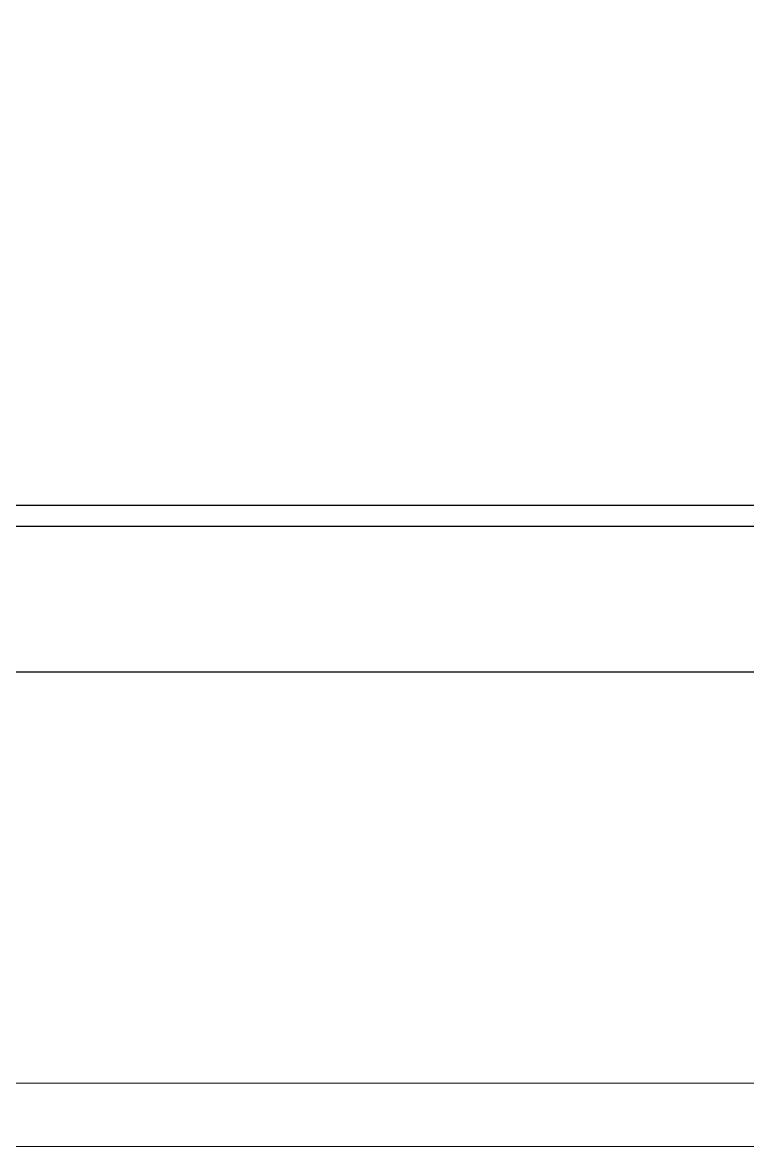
# Model space of a CAD drawing. Header units: millimetres. Extents: x -27104 to 125781, y -3376 to 46996.
# Drawn here: x 59769.98 to 59787.04, y 18518.75 to 18545.2 of the extents above; entities that cross this region are included whole.
import ezdxf

# ---------------------------------------------------------------- set-up
doc = ezdxf.new("R2010")
doc.units = ezdxf.units.MM
doc.header["$LTSCALE"] = 100
doc.header["$MEASUREMENT"] = 0
doc.layers.get('0').update_dxf_attribs({"linetype": 'CONTINUOUS'})
for name, color, linetype in [('ELE7 (0.07)', 8, 'CONTINUOUS'), ('ELE9', 9, 'CONTINUOUS'), ('OVERHEAD DOOR - 1', 4, 'CONTINUOUS'), ('OVERHEAD DOOR - ELE', 9, 'CONTINUOUS'), ('주차-화물', 251, 'CONTINUOUS')]:
    doc.layers.add(name, color=color, linetype=linetype)

# ---------------------------------------------------------------- blocks, each defined once
blk = doc.blocks.new('A$C2563bbe5')
at = {"layer": 'ELE7 (0.07)', "ltscale": 0.002}
blk.add_line((875, 252), (3325, 252), dxfattribs=at)
at = {"layer": 'OVERHEAD DOOR - 1', "lineweight": 0}
for p, q in [((829.6, 823), (3370.4, 823)), ((3370.4, 747), (829.6, 747))]:
    blk.add_line(p, q, dxfattribs=at)
at = {"layer": 'OVERHEAD DOOR - ELE', "ltscale": 0.002}
blk.add_line((3325, 52), (875, 52), dxfattribs=at)
blk = doc.blocks.new('sdfsgfdgdfg')
at = {"layer": '주차-화물', "ltscale": 0.1}
blk.add_lwpolyline([(36469107.6, 558896.3), (36469107.6, 564896.3), (36465857.6, 564896.3), (36465857.6, 558896.3), (36469107.6, 558896.3), (36465857.6, 564896.3)], dxfattribs=at)
blk = doc.blocks.new('ggtyu')
at = {"layer": 'ELE9', "color": 253, "xscale": 0.01956378461538462, "yscale": 0.01956378461538462, "zscale": 0.01956378461538462, "rotation": 180}
blk.add_blockref('sdfsgfdgdfg', (773021.631, 29748.656), dxfattribs=at)
at = {"layer": 'ELE9', "color": 253, "ltscale": 0.1, "xscale": -0.01956378461538462, "yscale": 0.01956378461538462, "zscale": 0.01956378461538462, "rotation": 180}
blk.add_blockref('A$C2563bbe5', (59535.637, 18698.652), dxfattribs=at)

msp = doc.modelspace()

# ---------------------------------------------------------------- block references
msp.add_blockref('ggtyu', (189.458, -163.799))

doc.saveas('drawing.dxf')
